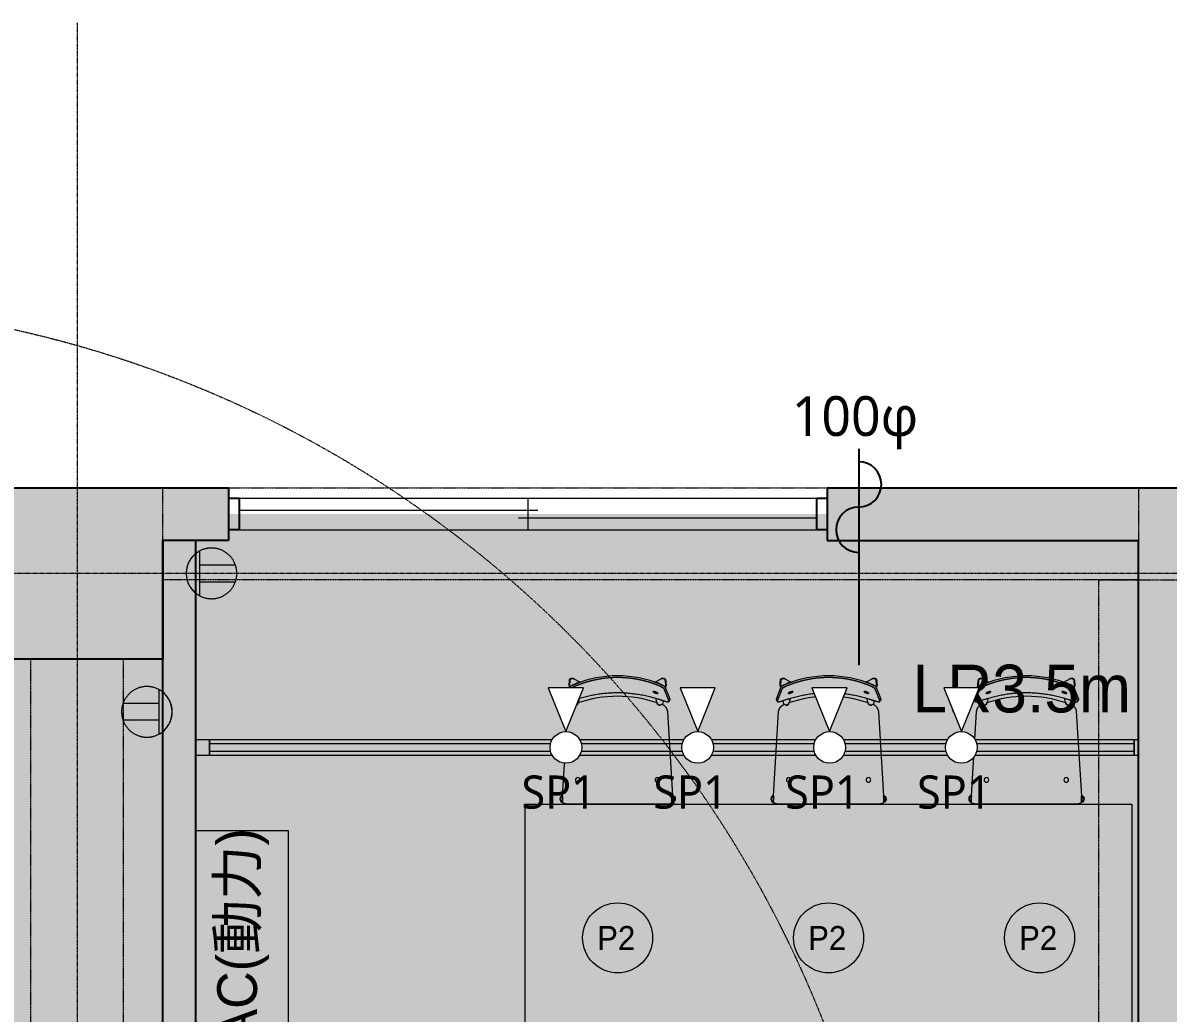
# Model space of a CAD drawing. Header units: millimetres. Extents: x -376000 to 292178, y -193032 to 188048.
# Drawn here: x -107236 to -102893, y 69181 to 72936 of the extents above; entities that cross this region are included whole.
import ezdxf

# ---------------------------------------------------------------- set-up
doc = ezdxf.new("R2010")
doc.units = ezdxf.units.MM
doc.header["$PDMODE"] = 1
doc.header["$PDSIZE"] = -2
for name, pattern in [('VW-01 短破線', [2.116125, 1.058062, -1.058062]), ('ラインタイプ-1', [2.116531, 1.058062, -1.058469]), ('ラインタイプ-28', [1.058161, 0.705383, -0.352778]), ('ラインタイプ-6', [5.291531, 3.175, -1.058062, 0.352704, -0.705764])]:
    doc.linetypes.add(name, pattern=pattern)
for name, color, linetype, lineweight, true_color in [('02_0.25', 1, 'Continuous', 25, 0xff0000), ('03_0.15', 7, 'Continuous', 15, 0x990099), ('04_0.10', 7, 'Continuous', 9, 0x0099ff), ('05_0.05点線', 9, 'ラインタイプ-28', 5, 0x808080), ('06一点鎖線', 7, 'ラインタイプ-6', 9, 0x9999ff), ('08_ハッチ・色', 7, 'Continuous', 5, 0x888888), ('什器', 1, 'Continuous', 5, 0xff0000)]:
    doc.layers.add(name, color=color, linetype=linetype, lineweight=lineweight, true_color=true_color)
for name, color, linetype, lineweight in [('07_文字・記号', 7, 'Continuous', 9), ('_塗（エリア） (2D)', 7, 'Continuous', 5), ('_塗（壁） (2D)', 7, 'Continuous', 5), ('_天井プロット (2D)', 7, 'Continuous', 5), ('_平面図(既存部) (2D)', 7, 'Continuous', 5), ('_平面図（新設） (2D)', 7, 'Continuous', 5), ('_梁 (2D)', 7, 'Continuous', 5)]:
    doc.layers.add(name, color=color, linetype=linetype, lineweight=lineweight)
doc.styles.add('Yu Gothic UI (bold)', font='Yu Gothic UI.ttf')
doc.styles.add('Yu Gothic UI Semilight', font='Yu Gothic UI Semilight.ttf')
doc.styles.add('ＭＳ Ｐゴシック', font='MS PGothic.ttf')

# ---------------------------------------------------------------- blocks, each defined once
blk = doc.blocks.new('塗（エリア） (2D)')
at = {"layer": '08_ハッチ・色', "linetype": 'Continuous', "lineweight": 0, "true_color": 0x98d8ff, "transparency": 33554559}
blk.add_hatch(color=141, dxfattribs=at).paths.add_polyline_path([(-110968.1, 71073.6), (-106642.7, 71073.6), (-106642.7, 63568.6), (-110968.1, 63568.6)])
at = {"layer": '08_ハッチ・色', "linetype": 'Continuous', "lineweight": 0, "true_color": 0x74ff63, "transparency": 33554559}
blk.add_hatch(color=91, dxfattribs=at).paths.add_polyline_path([(-106642.7, 67761.5), (-106642.7, 71073.6), (-102930.2, 71073.6), (-102930.2, 68029.5), (-105239.7, 68029.5), (-105240, 67761.5)])
at = {"layer": '08_ハッチ・色', "linetype": 'Continuous', "lineweight": 0, "true_color": 0xbbbbbb, "transparency": 33554559}
blk.add_hatch(color=9, dxfattribs=at).paths.add_polyline_path([(-102930.2, 71048.6), (-99930.2, 71048.6), (-99930.2, 65248.6), (-102930.2, 65248.6)])
blk = doc.blocks.new('塗（壁） (2D)')
at = {"layer": '02_0.25', "linetype": 'Continuous', "lineweight": 0, "true_color": 0xaaaaaa}
for points in [[(-107354.9, 71173.6), (-106704.9, 71173.6), (-106704.9, 70523.6), (-107354.9, 70523.6)], [(-106705.2, 70973.6), (-106705.2, 71173.6), (-106455.2, 71173.6), (-106455.2, 70973.6)], [(-104185.3, 70973.6), (-104185.2, 71173.6), (-102455.2, 71173.6), (-102455.2, 70713.6), (-102855.2, 70313.6), (-102855.2, 65173.6), (-103005.2, 65173.6), (-103005.2, 70973.6)]]:
    blk.add_hatch(color=253, dxfattribs=at).paths.add_polyline_path(points)
at = {"layer": '08_ハッチ・色', "linetype": 'Continuous', "lineweight": 0}
blk.add_hatch(color=120, dxfattribs=at).paths.add_polyline_path([(-106705.2, 70973.6), (-106580.2, 70973.6), (-106580.2, 63523.6), (-106705.2, 63523.6)])
blk = doc.blocks.new('グループ-106')
at = {"layer": '02_0.25', "flags": 128}
for points in [[(-106455.2, 71133.6), (-106415.2, 71133.6), (-106415.2, 71013.6), (-106455.2, 71013.6)], [(-104225.2, 71133.6), (-104185.2, 71133.6), (-104185.2, 71013.6), (-104225.2, 71013.6)]]:
    blk.add_lwpolyline(points, close=True, dxfattribs=at)
at = {"layer": '03_0.15'}
for p, q in [((-105319.7, 71013.6), (-105319.7, 71133.6)), ((-106415.2, 71088.6), (-105282.7, 71088.6)), ((-105356.7, 71058.6), (-104225.2, 71058.6))]:
    blk.add_line(p, q, dxfattribs=at)
at = {"layer": '04_0.10'}
for p, q in [((-106415.2, 71133.6), (-104225.2, 71133.6)), ((-106415.2, 71013.6), (-104225.2, 71013.6))]:
    blk.add_line(p, q, dxfattribs=at)
blk = doc.blocks.new('平面図(既存部) (2D)')
at = {"layer": '02_0.25'}
for p, q in [((-107355.237, 71173.559), (-106705.237, 71173.559)), ((-106705.237, 71173.559), (-106455.237, 71173.559)), ((-106455.237, 71173.559), (-106455.237, 70973.559)), ((-104185.237, 71173.559), (-99805.237, 71173.559)), ((-104185.237, 71173.559), (-104185.237, 70973.559)), ((-106455.237, 70973.559), (-106705.237, 70973.559)), ((-106705.237, 70973.559), (-106705.237, 70523.559)), ((-104185.237, 70973.559), (-103005.237, 70973.559)), ((-103005.237, 65173.559), (-103005.237, 70973.559)), ((-106705.237, 70523.559), (-107354.851, 70523.559))]:
    blk.add_line(p, q, dxfattribs=at)
at = {"layer": '06一点鎖線'}
for p, q in [((-107030.237, 72935.684), (-107030.237, 54935.684)), ((-96430.237, 70848.559), (-131430.237, 70848.559))]:
    blk.add_line(p, q, dxfattribs=at)
at = {"layer": '02_0.25', "color": 7}
blk.add_blockref('グループ-106', (0, 0), dxfattribs=at)
blk = doc.blocks.new('グループ-475')
at = {"layer": '04_0.10', "flags": 128}
for points in [[(161.6, 207.9, 0.200076), (-161.6, 207.9, 0.023991), (-171.9, 202.9), (-171.9, 202.9, 0.061295), (-178.8, 197.9), (-178.8, 197.9, 0.12459), (-180.6, 195.1), (-194.2, 160.6), (-198.1, 150.5, 0.182214), (-198.1, 149.3), (-195.1, 142.8), (-178.2, 185.9), (-177.1, 188.7, -0.078146), (-176.2, 190.1, -0.04244), (-174.4, 191.8, -0.02741), (-171.4, 194.1, -0.022324), (-167, 196.7, -0.014304), (-163, 198.7, -0.01212), (-157.6, 201, -0.02333), (-120.7, 214.3, -0.02527), (-79.8, 224.6, -0.050548), (0, 232.4), (0, 232.4), (0, 232.4, -0.050548), (79.8, 224.6, -0.02527), (120.7, 214.3, -0.02333), (157.6, 201, -0.01212), (163, 198.7, -0.014304), (167, 196.7, -0.022324), (171.4, 194.1, -0.02741), (174.4, 191.8, -0.04244), (176.2, 190.1, -0.078146), (177.1, 188.7), (178.2, 185.9), (195.1, 142.8), (198.1, 149.3, 0.182214), (198.1, 150.5), (194.2, 160.6), (180.6, 195.1, 0.12459), (178.8, 197.9, 0.061295), (171.9, 202.9, 0.023991), (161.6, 207.9)], [(0, -247.5), (184.4, -247.5), (185, -247.5), (186.4, -247.5, 0.047973), (196.4, -246.4, 0.087447), (205.7, -243.3, 0.169024), (209.3, -239.4, 0.113499), (209.6, -235.9, -0.000786), (209, -224.1), (208.5, -216.1), (189.4, 103.4, 0.312257), (166.2, 131.2, -0.291651), (157.2, 127.7, -0.291651), (150.1, 134.4), (149.3, 137.5, 0.084378), (0, 162.9, 0.084378), (-149.3, 137.5), (-150.1, 134.4, -0.291651), (-157.2, 127.7, -0.291651), (-166.2, 131.2, 0.312257), (-189.4, 103.4), (-208.5, -216.1), (-209, -224.1), (-209, -224.1, -0.000786), (-209.6, -235.9), (-209.6, -235.9, 0.113499), (-209.3, -239.4, 0.169024), (-205.7, -243.3, 0.087447), (-196.4, -246.4, 0.047973), (-186.4, -247.5), (-185, -247.5)], [(-160.2, -155.8, -0.414214), (-151.2, -146.8, -0.414214), (-142.3, -155.8, -0.414214), (-151.2, -164.7, -0.414214)], [(142.3, -155.8, -0.414214), (151.2, -146.8, -0.414214), (160.2, -155.8, -0.414214), (151.2, -164.7, -0.414214)]]:
    blk.add_lwpolyline(points, format="xyb", close=True, dxfattribs=at)
at = {"layer": '04_0.10'}
blk.add_rational_spline([(-194.7, 142), (-194.7, 141.9), (-194.6, 141.8), (-194.2, 141.4), (-193.7, 141.3), (-192.7, 141), (-191.6, 141), (-189.8, 141), (-188, 141.2), (-181.3, 142.3), (-174.9, 144.4), (-167.2, 146.8), (-159.6, 149.4), (0, 203.1), (159.6, 149.4), (167.2, 146.8), (174.9, 144.4), (181.3, 142.3), (188, 141.2), (189.8, 141), (191.6, 141), (192.7, 141), (193.7, 141.3), (194.2, 141.4), (194.6, 141.8), (194.7, 141.9), (194.7, 142), (194.9, 142.4), (195.1, 142.8), (186.6, 164.4), (178.2, 185.9), (177.6, 187.3), (177.1, 188.7), (176.8, 189.5), (176.2, 190.1), (175.4, 191), (174.4, 191.8), (173, 193), (171.4, 194.1), (169.3, 195.5), (167, 196.7), (165, 197.8), (163, 198.7), (160.3, 200), (157.6, 201), (139.5, 208.5), (120.7, 214.3), (100.5, 220.5), (79.8, 224.6), (40.3, 232.5), (0, 232.4), (-40.3, 232.5), (-79.8, 224.6), (-100.5, 220.5), (-120.7, 214.3), (-139.5, 208.5), (-157.6, 201), (-160.3, 200), (-163, 198.7), (-165, 197.8), (-167, 196.7), (-169.3, 195.5), (-171.4, 194.1), (-173, 193), (-174.4, 191.8), (-175.4, 191), (-176.2, 190.1), (-176.8, 189.5), (-177.1, 188.7), (-177.6, 187.3), (-178.2, 185.9), (-186.6, 164.4), (-195.1, 142.8), (-194.9, 142.4), (-194.7, 142)], [1, 0.987825928512, 1, 0.97986614498, 1, 0.989358035677, 1, 0.99735376588, 1, 0.996714438702, 1, 0.999946519745, 1, 0.947692560128, 1, 0.999946519745, 1, 0.996714438702, 1, 0.99735376588, 1, 0.989358035677, 1, 0.97986614498, 1, 0.987825928512, 1, 1, 1, 1, 1, 1, 1, 0.987860534512, 1, 0.996404122048, 1, 0.99849853769, 1, 0.999003774003, 1, 0.999590866625, 1, 0.999706275757, 1, 0.99891198391, 1, 0.998723642503, 1, 0.994902848998, 1, 0.994902848998, 1, 0.998723642503, 1, 0.99891198391, 1, 0.999706275757, 1, 0.999590866625, 1, 0.999003774003, 1, 0.99849853769, 1, 0.996404122048, 1, 0.987860534512, 1, 1, 1, 1, 1, 1, 1], degree=2, knots=[0, 0, 0, 0.000312, 0.000312, 0.001484, 0.001484, 0.003913, 0.003913, 0.00819, 0.00819, 0.023742, 0.023742, 0.042412, 0.042412, 0.41243, 0.41243, 0.431101, 0.431101, 0.446652, 0.446652, 0.45093, 0.45093, 0.453358, 0.453358, 0.45453, 0.45453, 0.454842, 0.454842, 0.455845, 0.455845, 0.509539, 0.509539, 0.51304, 0.51304, 0.514874, 0.514874, 0.517828, 0.517828, 0.52219, 0.52219, 0.528085, 0.528085, 0.53337, 0.53337, 0.540086, 0.540086, 0.585622, 0.585622, 0.634505, 0.634505, 0.727421, 0.727421, 0.820337, 0.820337, 0.86922, 0.86922, 0.914756, 0.914756, 0.921473, 0.921473, 0.926757, 0.926757, 0.932652, 0.932652, 0.937015, 0.937015, 0.939968, 0.939968, 0.941803, 0.941803, 0.945303, 0.945303, 0.998997, 0.998997, 1, 1, 1], dxfattribs=at)
for points in [[(-148.6, 176.2), (-146.7, 177.1), (-142.1, 178.6), (-138, 179.4), (-135.4, 179.3), (-135.1, 178.3), (-137, 176.6), (-140.8, 174.8), (-145.4, 173.3), (-149.5, 172.5), (-152.1, 172.6), (-152.4, 173.6), (-150.5, 175.3), (-148.6, 176.2)], [(151.4, 174.5), (152.4, 173.6), (152.1, 172.6), (149.5, 172.5), (145.4, 173.3), (140.8, 174.8), (137, 176.6), (135.1, 178.3), (135.4, 179.3), (138, 179.4), (142.1, 178.6), (146.7, 177.1), (150.5, 175.3), (151.4, 174.5)]]:
    blk.add_open_spline(points, degree=2, dxfattribs=at)
blk.add_point((0, 0), dxfattribs=at)
blk = doc.blocks.new('グループ-476')
at = {"layer": '04_0.10', "flags": 128}
for points in [[(-163.7, 226.3, 0.318902), (-174.9, 230.5, 0.318726), (-182.6, 221.3), (-183, 215.4), (-183.4, 209.5, 0.008176), (-183.9, 201.9, 0.179741), (-181.2, 195.7), (-181.2, 195.7, -0.001946), (-182.1, 200.9, -0.062958), (-182.3, 203.3), (-181, 221, -0.251613), (-176.5, 228.2, -0.251613), (-168, 228.4)], [(183, 215.4), (182.6, 221.3, 0.318726), (174.9, 230.5, 0.318902), (163.7, 226.3), (168, 228.4, -0.251613), (176.5, 228.2, -0.251613), (181, 221), (182.3, 203.3), (182.3, 203.3, -0.062958), (182.1, 200.9), (182.1, 200.9), (182.1, 200.9, -0.001946), (181.2, 195.7, 0.179741), (183.9, 201.9, 0.008176), (183.4, 209.5)], [(-208.2, -241.2, -0.065696), (-209.3, -239.4, -0.0366), (-209.6, -238.3, -0.306892), (-216.6, -226.8, -0.306892), (-208.5, -216), (-208.4, -214.1, 0.320517), (-218.6, -226.8, 0.320517), (-209.8, -240.6, 0.026152), (-208.2, -241.2)], [(208.2, -241.2, 0.065696), (209.3, -239.4, 0.0366), (209.6, -238.3, 0.306892), (216.6, -226.8, 0.306892), (208.5, -216), (208.4, -214.1, -0.320517), (218.6, -226.8, -0.320517), (209.8, -240.6, -0.026152), (208.2, -241.2)]]:
    blk.add_lwpolyline(points, format="xyb", close=True, dxfattribs=at)
at = {"layer": '04_0.10'}
blk.add_point((0, 0), dxfattribs=at)
blk = doc.blocks.new('グループ-477')
at = {"layer": '04_0.10', "flags": 128}
for points in [[(-157.7, 150, -0.005004), (-172.5, 145.2), (-172.5, 145.2), (-169.9, 129.9, -0.030854), (-166.2, 131.2, 0.281937), (-157.5, 127.6, 0.281937), (-150.3, 133.8), (-144.6, 154.2, 0.006899), (-157.7, 150)], [(172.5, 145.2, -0.005004), (157.7, 150, 0.006899), (144.6, 154.2), (150.3, 133.8, 0.281937), (157.5, 127.6, 0.281937), (166.2, 131.2, -0.030854), (169.9, 129.9)]]:
    blk.add_lwpolyline(points, format="xyb", close=True, dxfattribs=at)
at = {"layer": '04_0.10'}
blk.add_point((0, 0), dxfattribs=at)
blk = doc.blocks.new('グループ-478')
at = {"layer": '04_0.10', "flags": 128}
for points in [[(-158.7, 209.1, -0.010844), (-141.7, 215.6), (-168, 228.4, 0.251613), (-176.5, 228.2, 0.251613), (-181, 221), (-182.3, 203.3), (-182.3, 203.3, 0.062958), (-182.1, 200.9), (-182.1, 200.9), (-182.1, 200.9, 0.002492), (-181, 194.2), (-181, 194.2), (-180.6, 195.1, -0.12459), (-178.8, 197.9, -0.061295), (-171.9, 202.9, -0.030625), (-158.7, 209.1)], [(181, 194.2), (181, 194.2, 0.002492), (182.1, 200.9), (182.1, 200.9), (182.1, 200.9, 0.062958), (182.3, 203.3), (182.3, 203.3), (181, 221, 0.251613), (176.5, 228.2, 0.251613), (168, 228.4), (141.7, 215.6, -0.010844), (158.7, 209.1, -0.030625), (171.9, 202.9, -0.061295), (178.8, 197.9, -0.12459), (180.6, 195.1)], [(-208.5, -216.1), (-208.5, -216, 0.306892), (-216.6, -226.8, 0.306892), (-209.6, -238.3, -0.076581), (-209.6, -235.9, 0.000786), (-209, -224.1)], [(209.6, -238.3, 0.306892), (216.6, -226.8, 0.306892), (208.5, -216), (208.5, -216.1), (209, -224.1, 0.000786), (209.6, -235.9, -0.076581), (209.6, -238.3)]]:
    blk.add_lwpolyline(points, format="xyb", close=True, dxfattribs=at)
at = {"layer": '04_0.10'}
blk.add_point((0, 0), dxfattribs=at)
blk = doc.blocks.new('グループ-479')
at = {"layer": '04_0.10', "flags": 128}
for points in [[(-160.2, -155.8, -0.414214), (-151.2, -146.8, -0.414214), (-142.3, -155.8, -0.414214), (-151.2, -164.7, -0.414214)], [(142.3, -155.8, -0.414214), (151.2, -146.8, -0.414214), (160.2, -155.8, -0.414214), (151.2, -164.7, -0.414214)]]:
    blk.add_lwpolyline(points, format="xyb", close=True, dxfattribs=at)
at = {"layer": '04_0.10'}
for points in [[(-148.6, 176.2), (-150.5, 175.3), (-152.4, 173.6), (-152.1, 172.6), (-149.5, 172.5), (-145.4, 173.3), (-140.8, 174.8), (-137, 176.6), (-135.1, 178.3), (-135.4, 179.3), (-138, 179.4), (-142.1, 178.6), (-146.7, 177.1), (-148.6, 176.2)], [(147.5, 172.9), (149.5, 172.5), (152.1, 172.6), (152.4, 173.6), (150.5, 175.3), (146.7, 177.1), (142.1, 178.6), (138, 179.4), (135.4, 179.3), (135.1, 178.3), (137, 176.6), (140.8, 174.8), (145.4, 173.3), (147.5, 172.9)]]:
    blk.add_open_spline(points, degree=2, dxfattribs=at)
blk.add_point((0, 0), dxfattribs=at)
blk = doc.blocks.new('STANDARD')
at = {"layer": '04_0.10'}
for name in ['グループ-476', 'グループ-478', 'グループ-475', 'グループ-479', 'グループ-477']:
    blk.add_blockref(name, (0, 0), dxfattribs=at)
blk = doc.blocks.new('平面図（新設） (2D)')
at = {"layer": '02_0.25'}
for p, q in [((-106705.237, 63523.559), (-106705.237, 70973.559)), ((-106580.237, 63523.559), (-106580.237, 70973.559))]:
    blk.add_line(p, q, dxfattribs=at)
at = {"layer": '什器', "color": 140, "true_color": 0x02abea, "flags": 128}
blk.add_lwpolyline([(-105330.237, 69073.559), (-105330.237, 69973.559), (-103030.237, 69973.559), (-103030.237, 69073.559)], close=True, dxfattribs=at)
at = {"layer": '什器', "xscale": -1}
for p in [(-104980.237, 70221.093), (-104180.237, 70221.093), (-103430.237, 70221.093)]:
    blk.add_blockref('Standard', p, dxfattribs=at)
blk = doc.blocks.new('2口コンセント')
at = {"layer": '07_文字・記号', "linetype": 'Continuous', "lineweight": 0, "true_color": 0x63c3ff}
blk.add_hatch(color=151, dxfattribs=at).paths.add_polyline_path([(96, 0), (95.8, -6.4), (95.2, -12.6), (94.2, -18.8), (92.8, -24.9), (91, -30.8), (88.8, -36.6), (86.2, -42.4), (83.1, -48), (79.8, -53.4), (76.1, -58.5), (72.2, -63.4), (67.9, -67.9), (63.4, -72.2), (58.5, -76.1), (53.4, -79.8), (48, -83.1), (42.4, -86.2), (36.6, -88.8), (30.8, -91), (24.9, -92.8), (18.8, -94.2), (12.6, -95.2), (6.4, -95.8), (0, -96), (-6.4, -95.8), (-12.6, -95.2), (-18.8, -94.2), (-24.9, -92.8), (-30.8, -91), (-36.6, -88.8), (-42.4, -86.2), (-48, -83.1), (-53.4, -79.8), (-58.5, -76.1), (-63.4, -72.2), (-67.9, -67.9), (-72.2, -63.4), (-76.1, -58.5), (-79.8, -53.4), (-83.1, -48), (-86.2, -42.4), (-88.8, -36.6), (-91, -30.8), (-92.8, -24.9), (-94.2, -18.8), (-95.2, -12.6), (-95.8, -6.4), (-96, 0), (-95.8, 6.4), (-95.2, 12.6), (-94.2, 18.8), (-92.8, 24.9), (-91, 30.8), (-88.8, 36.6), (-86.2, 42.4), (-83.1, 48), (-79.8, 53.4), (-76.1, 58.5), (-72.2, 63.4), (-67.9, 67.9), (-63.4, 72.2), (-58.5, 76.1), (-53.4, 79.8), (-48, 83.1), (-42.4, 86.2), (-36.6, 88.8), (-30.8, 91), (-24.9, 92.8), (-18.8, 94.2), (-12.6, 95.2), (-6.4, 95.8), (0, 96), (6.4, 95.8), (12.6, 95.2), (18.8, 94.2), (24.9, 92.8), (30.8, 91), (36.6, 88.8), (42.4, 86.2), (48, 83.1), (53.4, 79.8), (58.5, 76.1), (63.4, 72.2), (67.9, 67.9), (72.2, 63.4), (76.1, 58.5), (79.8, 53.4), (83.1, 48), (86.2, 42.4), (88.8, 36.6), (91, 30.8), (92.8, 24.9), (94.2, 18.8), (95.2, 12.6), (95.8, 6.4)])
at = {"layer": '07_文字・記号', "linetype": 'Continuous', "lineweight": 0}
h = blk.add_hatch(color=7, dxfattribs=at)
edge = h.paths.add_edge_path()
edge.add_arc((0, 0), 96, 27.8181, 90)
edge.add_arc((0, 0), 96, 90, 152.1819)
edge.add_line((-84.9, 44.8), (84.9, 44.8))
at = {"layer": '07_文字・記号', "color": 7, "linetype": 'Continuous', "lineweight": 5}
for p, q in [((-32, 44.8), (-32, -90.5)), ((32, 44.8), (32, -90.5))]:
    blk.add_line(p, q, dxfattribs=at)
at = {"layer": '07_文字・記号', "color": 7, "linetype": 'Continuous', "lineweight": 5, "flags": 128}
blk.add_lwpolyline([(84.9, 44.8, 0.278179), (0, 96, 0.278179), (-84.9, 44.8), (84.9, 44.8)], format="xyb", close=True, dxfattribs=at)
at = {"layer": '07_文字・記号', "color": 7, "linetype": 'Continuous', "lineweight": 5}
blk.add_open_spline([(96, 0), (96, -25.7), (70.3, -70.3), (25.7, -96), (-25.7, -96), (-70.3, -70.3), (-96, -25.7), (-96, 25.7), (-70.3, 70.3), (-25.7, 96), (25.7, 96), (70.3, 70.3), (96, 25.7), (96, 0)], degree=2, dxfattribs=at)
blk = doc.blocks.new('グループ-1185')
at = {"layer": '07_文字・記号', "color": 160, "linetype": 'Continuous', "lineweight": 5, "true_color": 0x003dff, "transparency": 33554687, "flags": 128}
for points in [[(-1780, -99.2), (-1832.5, -99.2), (-1832.5, -39.2), (-1780, -39.2)], [(1726.8, -99.2), (-1780, -99.2), (-1780, -39.2), (1726.8, -39.2)], [(1742.5, -99.2), (1726.8, -99.2), (1726.8, -39.2), (1742.5, -39.2)], [(1726.8, -84.2), (-1780, -84.2), (-1780, -54.2), (1726.8, -54.2)]]:
    blk.add_lwpolyline(points, close=True, dxfattribs=at)
at = {"layer": '07_文字・記号', "color": 160, "true_color": 0x003dff, "insert": (1300, 152.8), "char_height": 180.91, "attachment_point": 5, "line_spacing_factor": 1.007907, "style": 'ＭＳ Ｐゴシック'}
blk.add_mtext('LR3.5m', dxfattribs=at)
blk = doc.blocks.new('シンボル-3')
at = {"layer": '07_文字・記号', "color": 7}
blk.add_blockref('グループ-1185', (0, 0), dxfattribs=at)
blk = doc.blocks.new('グループ-1184')
at = {"color": 255}
blk.add_wipeout([(66.7, 218.4), (-66.7, 218.4), (0, 51.7)], dxfattribs=at).dxf.layer = '07_文字・記号'
at = {"layer": '07_文字・記号', "color": 160, "true_color": 0x003dff, "flags": 128}
blk.add_lwpolyline([(66.7, 218.4), (-66.7, 218.4), (0, 51.7)], close=True, dxfattribs=at)
at = {"color": 255}
blk.add_wipeout([(37.7, -54.9), (33, -58.4), (27.9, -61.4), (22.5, -63.9), (17, -65.8), (11.3, -67.2), (5.4, -68), (-0.4, -68.3), (-6.3, -68), (-12.1, -67), (-17.8, -65.6), (-23.4, -63.5), (-28.7, -61), (-33.7, -57.9), (-38.4, -54.4), (-42.7, -50.4), (-46.7, -46), (-50.1, -41.2), (-53.1, -36.2), (-55.6, -30.8), (-57.5, -25.3), (-58.9, -19.6), (-59.8, -13.7), (-60, -7.8), (-59.7, -2), (-58.8, 3.9), (-57.3, 9.6), (-55.3, 15.1), (-52.7, 20.4), (-49.6, 25.4), (-46.1, 30.1), (-42.1, 34.5), (-37.7, 38.4), (-33, 41.8), (-27.9, 44.8), (-22.5, 47.3), (-17, 49.3), (-11.3, 50.6), (-5.4, 51.5), (0.4, 51.7), (6.3, 51.4), (12.1, 50.5), (17.8, 49), (23.4, 47), (28.7, 44.4), (33.7, 41.4), (38.4, 37.8), (42.7, 33.8), (46.7, 29.4), (50.1, 24.7), (53.1, 19.6), (55.6, 14.3), (57.5, 8.7), (58.9, 3), (59.8, -2.8), (60, -8.7), (59.7, -14.6), (58.8, -20.4), (57.3, -26.1), (55.3, -31.7), (52.7, -37), (49.6, -42), (46.1, -46.7), (42.1, -51)], dxfattribs=at).dxf.layer = '07_文字・記号'
at = {"layer": '07_文字・記号', "color": 160, "true_color": 0x003dff}
blk.add_circle((0, -8.3), 60, dxfattribs=at)
blk = doc.blocks.new('照明(スポット)-1')
at = {"layer": '07_文字・記号', "color": 160, "true_color": 0x003dff}
blk.add_blockref('グループ-1184', (0, 0), dxfattribs=at)
at = {"layer": '07_文字・記号', "color": 160, "true_color": 0x003dff, "transparency": 33554687, "insert": (-168.5, -114.5), "char_height": 125.63, "attachment_point": 1, "line_spacing_factor": 1.03018, "style": 'Yu Gothic UI (bold)'}
blk.add_mtext('SP1', dxfattribs=at)
blk = doc.blocks.new('グループ-1214')
at = {"layer": '07_文字・記号', "linetype": 'Continuous', "lineweight": 0, "true_color": 0x02abea, "transparency": 33554687}
blk.add_hatch(color=140, dxfattribs=at).paths.add_polyline_path([(-106230.2, 69074.2), (-106580.2, 69074.2), (-106580.2, 69874.2), (-106230.2, 69874.2)])
at = {"layer": '07_文字・記号', "color": 7, "linetype": 'Continuous', "lineweight": 5, "transparency": 33554687, "flags": 128}
blk.add_lwpolyline([(-106230.2, 69074.2), (-106580.2, 69074.2), (-106580.2, 69874.2), (-106230.2, 69874.2)], close=True, dxfattribs=at)
at = {"layer": '07_文字・記号', "color": 7, "insert": (-106498.5, 69474.2), "char_height": 150.76, "attachment_point": 2, "rotation": 90, "line_spacing_factor": 1.006498, "style": 'ＭＳ Ｐゴシック'}
blk.add_mtext('AC(動力)', dxfattribs=at)
blk = doc.blocks.new('天井プロット (2D)')
at = {"layer": '02_0.25'}
blk.add_line((-104066.1, 71321), (-104066.1, 70502.8), dxfattribs=at)
at = {"layer": '02_0.25', "lineweight": 25, "flags": 128}
blk.add_lwpolyline([(-104065.8, 70503.8), (-104066.1, 70502.8), (-104066.3, 70503.8)], dxfattribs=at)
at = {"layer": '02_0.25'}
for centre, start, end in [((-104066.1, 71186), 270, 90), ((-104066.1, 71014), 90, 270)]:
    blk.add_arc(centre, 86, start, end, dxfattribs=at)
at = {"layer": '07_文字・記号', "color": 160, "true_color": 0x0036e9}
for centre in [(-104980.2, 69466.6), (-104980.2, 69466.6), (-104180.2, 69466.6), (-104180.2, 69466.6), (-103380.2, 69466.6), (-103380.2, 69466.6)]:
    blk.add_circle(centre, 132.7, dxfattribs=at)
at = {"layer": '07_文字・記号', "color": 7, "transparency": 33554687}
for p, rotation in [((-106520.2, 70848.6), 90), ((-106765.2, 70323.6), 270)]:
    blk.add_blockref('2口コンセント', p, dxfattribs=dict(at, rotation=rotation))
at = {"layer": '07_文字・記号', "color": 7}
blk.add_blockref('シンボル-3', (-104747.8, 70257.8), dxfattribs=at)
at = {"layer": '07_文字・記号', "color": 7, "transparency": 33554687}
blk.add_blockref('グループ-1214', (0, 0), dxfattribs=at)
at = {"layer": '04_0.10', "insert": (-104319.8, 71520.4), "char_height": 150.76, "attachment_point": 1, "line_spacing_factor": 1.005088, "style": 'Yu Gothic UI Semilight'}
blk.add_mtext('100φ', dxfattribs=at)
at = {"layer": '07_文字・記号', "color": 160, "true_color": 0x0036e9, "char_height": 90.45, "attachment_point": 1, "line_spacing_factor": 1.003208, "style": 'ＭＳ Ｐゴシック'}
for insert in [(-105058, 69511.6), (-105058, 69511.6), (-104258, 69511.6), (-104258, 69511.6), (-103458, 69511.6), (-103458, 69511.6)]:
    blk.add_mtext('P2', dxfattribs=dict(at, insert=insert))
at = {"layer": '07_文字・記号'}
for p in [(-105176.5, 70196.8), (-104676.5, 70196.8), (-104176.5, 70196.8), (-103676.5, 70196.8)]:
    blk.add_blockref('照明(スポット)-1', p, dxfattribs=at)
at = {"layer": '07_文字・記号', "color": 100, "linetype": 'VW-01 短破線', "true_color": 0x00ff3f}
blk.add_circle((-108203.5, 67575), 4300, dxfattribs=at)
blk = doc.blocks.new('梁 (2D)')
at = {"layer": '05_0.05点線', "color": 7, "linetype": 'ラインタイプ-1', "flags": 128}
for points in [[(-106705.237, 70823.559), (-106705.237, 71173.559), (-103005.237, 71173.559), (-103005.237, 70823.559)], [(-103155.237, 70823.559), (-102855.237, 70823.559), (-102855.237, 64023.559), (-103155.237, 64023.559)], [(-107205.237, 70523.559), (-106855.237, 70523.559), (-106855.237, 64173.559), (-107205.237, 64173.559)]]:
    blk.add_lwpolyline(points, close=True, dxfattribs=at)

msp = doc.modelspace()

# ---------------------------------------------------------------- block references
at = {"layer": '_塗（エリア） (2D)'}
msp.add_blockref('塗（エリア） (2D)', (0, 0), dxfattribs=at)
at = {"layer": '_塗（壁） (2D)'}
msp.add_blockref('塗（壁） (2D)', (0, 0), dxfattribs=at)

# ---------------------------------------------------------------- next in the draw order: block references
at = {"layer": '_平面図(既存部) (2D)'}
msp.add_blockref('平面図(既存部) (2D)', (0, 0), dxfattribs=at)

# ---------------------------------------------------------------- next in the draw order: block references
at = {"layer": '_平面図（新設） (2D)'}
msp.add_blockref('平面図（新設） (2D)', (0, 0), dxfattribs=at)

# ---------------------------------------------------------------- next in the draw order: block references
at = {"layer": '_天井プロット (2D)'}
msp.add_blockref('天井プロット (2D)', (0, 0), dxfattribs=at)

# ---------------------------------------------------------------- next in the draw order: block references
at = {"layer": '_梁 (2D)'}
msp.add_blockref('梁 (2D)', (0, 0), dxfattribs=at)

doc.saveas('drawing.dxf')
